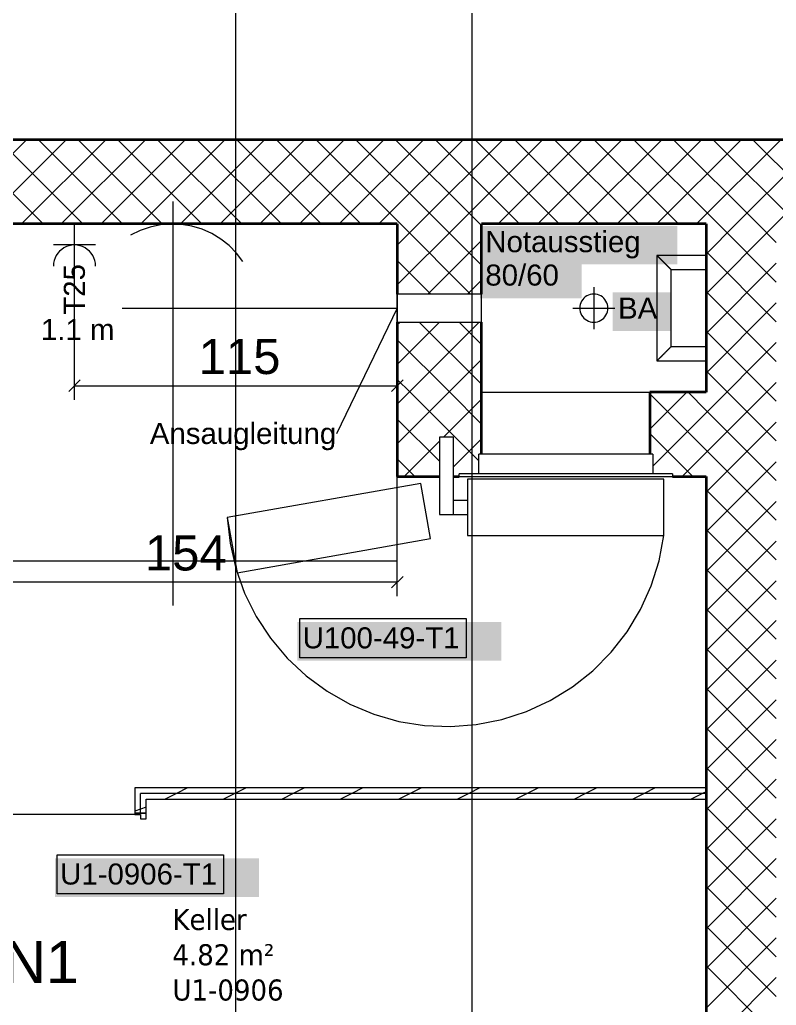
# Model space of a CAD drawing. Extents: x -1132 to 613, y -179 to 712.
# Drawn here: x -1019.4 to -965.5, y 473.8 to 544 of the extents above; entities that cross this region are included whole.
import ezdxf
from ezdxf.lldxf.tags import DXFTag

# ---------------------------------------------------------------- set-up
doc = ezdxf.new("R2010")
doc.units = 0
doc.layers.get('0').update_dxf_attribs({"lineweight": 13})
for name, color, linetype, lineweight in [('A-____-NOTE-TEXT', 7, 'Continuous', 9), ('A-AREA-____-IDEN', 7, 'Continuous', 5), ('A-DETL-____-THIN', 7, 'Continuous', 9), ('A-DETL-GENF-HDLN', 7, '_Verdeckte Linien_', 9), ('A-DOOR-____-HDLN', 7, '_Verdeckte Linien_', 9), ('A-DOOR-____-IDEN', 7, 'Continuous', 5), ('A-DOOR-____-OTLN', 7, 'Continuous', 9), ('A-DOOR-FRAM-MCUT', 7, 'Continuous', 9), ('A-DOOR-FRAM-OTLN', 7, 'Continuous', 9), ('A-DOOR-OPNG-OTLN', 7, 'Continuous', 9), ('A-WALL-____-MCUT', 7, 'Continuous', 35), ('A-WALL-____-PATT', 7, 'Continuous', 35), ('A-WALL-FNSH-MCUT', 7, 'Continuous', 35), ('I-WALL-____-OTLN', 7, 'Continuous', 9), ('M-HVAC-DUCT-IDEN', 7, 'Continuous', 5), ('M-HVAC-DUCT-OTLN', 7, 'Continuous', 9), ('Q-SPCQ-____-HDLN', 7, '_Verdeckte Linien_', 9), ('S-GRID-____-OTLN', 7, 'Continuous', 5), ('Vertikale Erschließung', 7, 'Continuous', 9)]:
    doc.layers.add(name, color=color, linetype=linetype, lineweight=lineweight)
for name, color, linetype, lineweight, true_color in [('EL01_VVV_Mass', 7, 'Continuous', 13, 0xb2b200), ('EL01_WAN_Kraft', 1, 'Continuous', 13, 0xff0000), ('EL01_WAN_Notbeleuchtungentyp', 7, 'Continuous', 13, 0x009900)]:
    doc.layers.add(name, color=color, linetype=linetype, lineweight=lineweight, true_color=true_color)
doc.styles.get("Standard").update_dxf_attribs({"font": 'arial.ttf'})
tags = doc.linetypes.add('_Rasterlinie_', pattern=[0.375, 0.2, -0.05, 0.075, -0.05]).pattern_tags.tags
tags[10:11] = [DXFTag(74, 4), DXFTag(75, 0), DXFTag(340, '0'), DXFTag(46, 1.0), DXFTag(50, 0.0), DXFTag(44, 0.0), DXFTag(45, 0.0)]
tags[8:9] = [DXFTag(74, 4), DXFTag(75, 0), DXFTag(340, '0'), DXFTag(46, 1.0), DXFTag(50, 0.0), DXFTag(44, 0.0), DXFTag(45, 0.0)]
tags[6:7] = [DXFTag(74, 4), DXFTag(75, 0), DXFTag(340, '0'), DXFTag(46, 1.0), DXFTag(50, 0.0), DXFTag(44, 0.0), DXFTag(45, 0.0)]
tags[4:5] = [DXFTag(74, 4), DXFTag(75, 0), DXFTag(340, '0'), DXFTag(46, 1.0), DXFTag(50, 0.0), DXFTag(44, 0.0), DXFTag(45, 0.0)]
tags = doc.linetypes.add('_Strichpunkt - Fein_', pattern=[0.2, 0.1, -0.05, 0, -0.05]).pattern_tags.tags
tags[10:11] = [DXFTag(74, 4), DXFTag(75, 0), DXFTag(340, '0'), DXFTag(46, 1.0), DXFTag(50, 0.0), DXFTag(44, 0.0), DXFTag(45, 0.0)]
tags[8:9] = [DXFTag(74, 4), DXFTag(75, 0), DXFTag(340, '0'), DXFTag(46, 1.0), DXFTag(50, 0.0), DXFTag(44, 0.0), DXFTag(45, 0.0)]
tags[6:7] = [DXFTag(74, 4), DXFTag(75, 0), DXFTag(340, '0'), DXFTag(46, 1.0), DXFTag(50, 0.0), DXFTag(44, 0.0), DXFTag(45, 0.0)]
tags[4:5] = [DXFTag(74, 4), DXFTag(75, 0), DXFTag(340, '0'), DXFTag(46, 1.0), DXFTag(50, 0.0), DXFTag(44, 0.0), DXFTag(45, 0.0)]
tags = doc.linetypes.add('_Verdeckte Linien_', pattern=[0.15, 0.1, -0.05]).pattern_tags.tags
tags[6:7] = [DXFTag(74, 4), DXFTag(75, 0), DXFTag(340, '0'), DXFTag(46, 1.0), DXFTag(50, 0.0), DXFTag(44, 0.0), DXFTag(45, 0.0)]
tags[4:5] = [DXFTag(74, 4), DXFTag(75, 0), DXFTag(340, '0'), DXFTag(46, 1.0), DXFTag(50, 0.0), DXFTag(44, 0.0), DXFTag(45, 0.0)]

# ---------------------------------------------------------------- blocks, each defined once
blk = doc.blocks.new('Referenz-A0UNPDE96I', base_point=(-1115.886, -117.372))
at = {"layer": 'A-____-NOTE-TEXT', "color": 0, "linetype": 'Continuous', "lineweight": 5, "ltscale": 0.13}
for p, q in [((-978.515, 524.978), (-978.515, 521.978)), ((-979.308, 524.087), (-979.381, 523.978)), ((-979.222, 524.185), (-979.308, 524.087)), ((-979.123, 524.272), (-979.222, 524.185)), ((-979.015, 524.344), (-979.123, 524.272)), ((-978.897, 524.402), (-979.015, 524.344)), ((-978.773, 524.444), (-978.897, 524.402)), ((-978.645, 524.47), (-978.773, 524.444)), ((-978.515, 524.478), (-978.645, 524.47)), ((-978.384, 524.47), (-978.515, 524.478)), ((-978.256, 524.444), (-978.384, 524.47)), ((-978.132, 524.402), (-978.256, 524.444)), ((-978.015, 524.344), (-978.132, 524.402)), ((-977.906, 524.272), (-978.015, 524.344)), ((-977.808, 524.185), (-977.906, 524.272)), ((-977.721, 524.087), (-977.808, 524.185)), ((-977.649, 523.978), (-977.721, 524.087)), ((-980.015, 523.478), (-977.015, 523.478)), ((-979.506, 523.609), (-979.515, 523.478)), ((-979.515, 523.478), (-979.506, 523.348)), ((-979.481, 523.737), (-979.506, 523.609)), ((-979.506, 523.348), (-979.481, 523.219)), ((-979.439, 523.861), (-979.481, 523.737)), ((-979.381, 523.978), (-979.439, 523.861)), ((-977.591, 523.861), (-977.649, 523.978)), ((-977.549, 523.737), (-977.591, 523.861)), ((-977.523, 523.609), (-977.549, 523.737)), ((-977.549, 523.219), (-977.523, 523.348)), ((-977.515, 523.478), (-977.523, 523.609)), ((-977.523, 523.348), (-977.515, 523.478)), ((-979.481, 523.219), (-979.439, 523.096)), ((-979.439, 523.096), (-979.381, 522.978)), ((-979.381, 522.978), (-979.308, 522.869)), ((-979.308, 522.869), (-979.222, 522.771)), ((-979.222, 522.771), (-979.123, 522.685)), ((-979.123, 522.685), (-979.015, 522.612)), ((-979.015, 522.612), (-978.897, 522.554)), ((-978.132, 522.554), (-978.015, 522.612)), ((-978.015, 522.612), (-977.906, 522.685)), ((-977.906, 522.685), (-977.808, 522.771)), ((-977.808, 522.771), (-977.721, 522.869)), ((-977.721, 522.869), (-977.649, 522.978)), ((-977.649, 522.978), (-977.591, 523.096)), ((-977.591, 523.096), (-977.549, 523.219)), ((-978.897, 522.554), (-978.773, 522.512)), ((-978.773, 522.512), (-978.645, 522.487)), ((-978.645, 522.487), (-978.515, 522.478)), ((-978.515, 522.478), (-978.384, 522.487)), ((-978.384, 522.487), (-978.256, 522.512)), ((-978.256, 522.512), (-978.132, 522.554))]:
    blk.add_line(p, q, dxfattribs=at)
at = {"layer": 'A-____-NOTE-TEXT', "color": 7, "linetype": 'Continuous', "lineweight": 5, "ltscale": 0.13, "true_color": 0xffffff}
for points in [[(-986.619, 526.588), (-972.561, 526.588), (-986.619, 529.341)], [(-972.561, 526.588), (-986.619, 529.341), (-972.561, 529.341)], [(-986.619, 524.183), (-979.375, 524.183), (-986.619, 526.96)], [(-979.375, 524.183), (-986.619, 526.96), (-979.375, 526.96)], [(-977.161, 521.85), (-973.044, 521.85), (-977.161, 524.603)], [(-973.044, 521.85), (-977.161, 524.603), (-973.044, 524.603)]]:
    blk.add_solid(points, dxfattribs=at)
at = {"layer": 'A-DETL-____-THIN', "color": 0, "linetype": 'Continuous', "ltscale": 0.13}
for p, q in [((-973.515, 511.278), (-987.515, 511.278)), ((-987.515, 511.278), (-987.515, 507.278)), ((-973.515, 507.278), (-973.515, 511.278)), ((-987.515, 507.278), (-973.515, 507.278))]:
    blk.add_line(p, q, dxfattribs=at)
at = {"layer": 'A-DETL-GENF-HDLN', "color": 0, "linetype": '_Verdeckte Linien_', "ltscale": 0.13}
for p, q in [((-1008.515, 531.078), (-1008.515, 502.278)), ((-1011.515, 529.478), (-1024.515, 529.478)), ((-1010.839, 529.01), (-1011.515, 528.674)), ((-1010.127, 529.257), (-1010.839, 529.01)), ((-1009.39, 529.414), (-1010.127, 529.257)), ((-1008.639, 529.477), (-1009.39, 529.414)), ((-1007.886, 529.445), (-1008.639, 529.477)), ((-1007.142, 529.319), (-1007.886, 529.445)), ((-1006.421, 529.101), (-1007.142, 529.319)), ((-1005.732, 528.794), (-1006.421, 529.101)), ((-992.515, 529.478), (-1003.515, 529.478)), ((-992.515, 505.478), (-992.515, 529.478)), ((-1005.088, 528.403), (-1005.732, 528.794)), ((-1004.497, 527.935), (-1005.088, 528.403)), ((-1003.97, 527.396), (-1004.497, 527.935)), ((-1003.515, 526.795), (-1003.97, 527.396)), ((-1012.115, 523.478), (-992.515, 523.478)), ((-990.839, 510.987), (-1004.626, 508.556)), ((-990.145, 507.048), (-990.839, 510.987)), ((-1004.626, 508.556), (-1003.932, 504.617)), ((-1003.932, 504.617), (-990.145, 507.048)), ((-1024.515, 505.478), (-992.515, 505.478))]:
    blk.add_line(p, q, dxfattribs=at)
at = {"layer": 'A-DOOR-____-HDLN', "color": 0, "linetype": '_Verdeckte Linien_', "ltscale": 0.13}
for p, q in [((-1004.628, 508.564), (-1004.433, 506.72)), ((-973.861, 505.457), (-973.515, 507.278)), ((-1004.433, 506.72), (-1004.021, 504.913)), ((-974.42, 503.69), (-973.861, 505.457)), ((-1004.021, 504.913), (-1003.398, 503.166)), ((-975.185, 502.001), (-974.42, 503.69)), ((-1003.398, 503.166), (-1002.573, 501.506)), ((-976.145, 500.415), (-975.185, 502.001)), ((-1002.573, 501.506), (-1001.557, 499.956)), ((-977.285, 498.953), (-976.145, 500.415)), ((-1001.557, 499.956), (-1000.364, 498.536)), ((-978.591, 497.637), (-977.285, 498.953)), ((-1000.364, 498.536), (-999.012, 497.268)), ((-980.043, 496.485), (-978.591, 497.637)), ((-999.012, 497.268), (-997.52, 496.169)), ((-997.52, 496.169), (-995.907, 495.254)), ((-981.621, 495.512), (-980.043, 496.485)), ((-995.907, 495.254), (-994.198, 494.537)), ((-983.304, 494.734), (-981.621, 495.512)), ((-994.198, 494.537), (-992.415, 494.027)), ((-985.066, 494.16), (-983.304, 494.734)), ((-992.415, 494.027), (-990.585, 493.732)), ((-986.885, 493.798), (-985.066, 494.16)), ((-990.585, 493.732), (-988.733, 493.655)), ((-988.733, 493.655), (-986.885, 493.798))]:
    blk.add_line(p, q, dxfattribs=at)
at = {"layer": 'A-DOOR-____-IDEN', "color": 0, "linetype": 'Continuous', "ltscale": 0.13}
for p, q in [((-999.459, 501.346), (-987.619, 501.346)), ((-999.459, 498.566), (-999.459, 501.346)), ((-987.619, 501.346), (-987.619, 498.566)), ((-987.619, 498.566), (-999.459, 498.566)), ((-1016.736, 484.515), (-1004.896, 484.515)), ((-1016.736, 481.735), (-1016.736, 484.515)), ((-1004.896, 484.515), (-1004.896, 481.735)), ((-1004.896, 481.735), (-1016.736, 481.735))]:
    blk.add_line(p, q, dxfattribs=at)
at = {"layer": 'A-DOOR-____-IDEN', "color": 7, "linetype": 'Continuous', "ltscale": 0.13, "true_color": 0xffffff}
for points in [[(-999.634, 498.344), (-985.095, 498.344), (-999.634, 501.103)], [(-985.095, 498.344), (-999.634, 501.103), (-985.095, 501.103)], [(-1016.911, 481.512), (-1002.372, 481.512), (-1016.911, 484.271)], [(-1002.372, 481.512), (-1016.911, 484.271), (-1002.372, 484.271)]]:
    blk.add_solid(points, dxfattribs=at)
at = {"layer": 'A-DOOR-____-OTLN', "color": 0, "linetype": 'Continuous', "ltscale": 0.13}
for p, q in [((-989.511, 514.278), (-989.511, 508.778)), ((-988.511, 514.278), (-989.511, 514.278)), ((-988.511, 508.778), (-988.511, 514.278)), ((-987.515, 509.778), (-988.511, 509.778)), ((-989.511, 508.778), (-988.511, 508.778)), ((-988.511, 508.778), (-987.515, 508.778))]:
    blk.add_line(p, q, dxfattribs=at)
at = {"layer": 'A-DOOR-FRAM-MCUT', "color": 0, "linetype": 'Continuous', "ltscale": 0.13}
for p, q in [((-1011.215, 487.478), (-1011.215, 487.378)), ((-1010.415, 487.478), (-1011.215, 487.478)), ((-1011.215, 487.378), (-1010.815, 487.378)), ((-1010.815, 487.378), (-1010.815, 487.078)), ((-1010.815, 487.078), (-1010.415, 487.078)), ((-1010.415, 487.078), (-1010.415, 487.478))]:
    blk.add_line(p, q, dxfattribs=at)
at = {"layer": 'A-DOOR-FRAM-OTLN', "color": 0, "linetype": 'Continuous', "ltscale": 0.13}
for p, q in [((-974.315, 513.078), (-986.715, 513.078)), ((-986.715, 511.678), (-986.715, 513.078)), ((-974.315, 513.078), (-974.315, 511.678)), ((-972.915, 511.678), (-988.115, 511.678)), ((-988.115, 511.478), (-988.115, 511.678)), ((-988.115, 511.478), (-972.915, 511.478)), ((-972.915, 511.678), (-972.915, 511.478))]:
    blk.add_line(p, q, dxfattribs=at)
at = {"layer": 'A-DOOR-OPNG-OTLN', "color": 0, "linetype": 'Continuous', "ltscale": 0.13}
blk.add_line((-1011.215, 487.378), (-1027.815, 487.378), dxfattribs=at)
at = {"layer": 'A-WALL-____-MCUT', "color": 0, "linetype": 'Continuous', "ltscale": 0.35}
for p, q in [((-846.415, 535.478), (-1107.612, 535.478)), ((-992.515, 529.478), (-1103.815, 529.478)), ((-992.515, 529.478), (-992.515, 524.478)), ((-986.515, 524.478), (-986.515, 529.478)), ((-970.515, 529.478), (-986.515, 529.478)), ((-970.515, 529.478), (-970.515, 517.478)), ((-992.515, 522.478), (-992.515, 511.478)), ((-986.515, 513.078), (-986.515, 522.478)), ((-970.515, 517.478), (-974.515, 517.478)), ((-974.515, 517.478), (-974.515, 513.078)), ((-992.515, 511.478), (-989.511, 511.478)), ((-988.511, 511.478), (-988.115, 511.478)), ((-972.915, 511.478), (-970.515, 511.478)), ((-970.515, 511.478), (-970.515, 436.078))]:
    blk.add_line(p, q, dxfattribs=at)
at = {"layer": 'A-WALL-____-MCUT', "color": 0, "linetype": 'Continuous', "lineweight": 9, "ltscale": 0.13}
for p in [(-1010.815, 487.478), (-970.515, 488.878)]:
    blk.add_line(p, (-1010.815, 488.878), dxfattribs=at)
at = {"layer": 'A-WALL-____-PATT', "color": 0, "linetype": 'Continuous', "lineweight": 9, "ltscale": 0.13}
for p, q in [((-1024.935, 529.478), (-1018.935, 535.478)), ((-1017.744, 529.478), (-1023.744, 535.478)), ((-1022.107, 529.478), (-1016.107, 535.478)), ((-1014.916, 529.478), (-1020.916, 535.478)), ((-1019.278, 529.478), (-1013.278, 535.478)), ((-1012.088, 529.478), (-1018.088, 535.478)), ((-1016.45, 529.478), (-1010.45, 535.478)), ((-1009.259, 529.478), (-1015.259, 535.478)), ((-1013.621, 529.478), (-1007.621, 535.478)), ((-1006.431, 529.478), (-1012.431, 535.478)), ((-1010.793, 529.478), (-1004.793, 535.478)), ((-1003.602, 529.478), (-1009.602, 535.478)), ((-1007.965, 529.478), (-1001.965, 535.478)), ((-1000.774, 529.478), (-1006.774, 535.478)), ((-1005.136, 529.478), (-999.136, 535.478)), ((-997.945, 529.478), (-1003.945, 535.478)), ((-1002.308, 529.478), (-996.308, 535.478)), ((-995.117, 529.478), (-1001.117, 535.478)), ((-999.479, 529.478), (-993.479, 535.478)), ((-992.289, 529.478), (-998.289, 535.478)), ((-996.651, 529.478), (-990.651, 535.478)), ((-989.46, 529.478), (-995.46, 535.478)), ((-993.822, 529.478), (-987.822, 535.478)), ((-986.632, 529.478), (-992.632, 535.478)), ((-990.994, 529.478), (-984.994, 535.478)), ((-983.803, 529.478), (-989.803, 535.478)), ((-988.166, 529.478), (-982.166, 535.478)), ((-980.975, 529.478), (-986.975, 535.478)), ((-985.337, 529.478), (-979.337, 535.478)), ((-978.146, 529.478), (-984.146, 535.478)), ((-982.509, 529.478), (-976.509, 535.478)), ((-975.318, 529.478), (-981.318, 535.478)), ((-979.68, 529.478), (-973.68, 535.478)), ((-972.49, 529.478), (-978.49, 535.478)), ((-976.852, 529.478), (-970.852, 535.478)), ((-969.661, 529.478), (-975.661, 535.478)), ((-974.024, 529.478), (-968.024, 535.478)), ((-966.833, 529.478), (-972.833, 535.478)), ((-971.195, 529.478), (-965.195, 535.478)), ((-964.004, 529.478), (-970.004, 535.478)), ((-968.367, 529.478), (-962.367, 535.478)), ((-961.176, 529.478), (-967.176, 535.478)), ((-965.538, 529.478), (-959.538, 535.478)), ((-992.515, 527.958), (-990.994, 529.478)), ((-992.515, 525.129), (-988.166, 529.478)), ((-987.289, 524.478), (-992.289, 529.478)), ((-986.515, 526.533), (-989.46, 529.478)), ((-986.515, 529.361), (-986.632, 529.478)), ((-970.515, 527.33), (-968.367, 529.478)), ((-970.515, 524.502), (-965.538, 529.478)), ((-965.515, 525.332), (-969.661, 529.478)), ((-965.515, 528.16), (-966.833, 529.478)), ((-990.337, 524.478), (-986.515, 528.301)), ((-990.117, 524.478), (-992.515, 526.876)), ((-965.515, 522.503), (-970.515, 527.503)), ((-970.515, 521.673), (-965.515, 526.673)), ((-987.509, 524.478), (-986.515, 525.472)), ((-965.515, 519.675), (-970.515, 524.675)), ((-970.515, 518.845), (-965.515, 523.845)), ((-992.515, 522.301), (-992.337, 522.478)), ((-992.515, 519.472), (-989.509, 522.478)), ((-991.68, 517.478), (-986.68, 522.478)), ((-986.515, 518.047), (-990.945, 522.478)), ((-986.515, 520.876), (-988.117, 522.478)), ((-988.774, 517.478), (-992.515, 521.219)), ((-965.515, 516.846), (-970.515, 521.846)), ((-970.515, 516.017), (-965.515, 521.017)), ((-988.852, 517.478), (-986.515, 519.816)), ((-965.515, 514.018), (-970.515, 519.018)), ((-991.602, 517.478), (-992.515, 518.391)), ((-970.515, 513.188), (-965.515, 518.188)), ((-992.515, 516.644), (-991.68, 517.478)), ((-992.515, 513.816), (-988.852, 517.478)), ((-986.715, 512.591), (-991.602, 517.478)), ((-986.515, 515.219), (-988.774, 517.478)), ((-974.515, 514.845), (-971.881, 517.478)), ((-970.515, 513.361), (-974.515, 517.361)), ((-970.515, 516.19), (-971.803, 517.478)), ((-989.224, 514.278), (-986.515, 516.987)), ((-974.315, 512.217), (-970.515, 516.017)), ((-965.515, 511.19), (-970.515, 516.19)), ((-989.511, 512.559), (-992.515, 515.562)), ((-970.515, 510.36), (-965.515, 515.36)), ((-971.46, 511.478), (-974.515, 514.533)), ((-992.024, 511.478), (-989.511, 513.991)), ((-988.511, 512.162), (-986.515, 514.159)), ((-972.225, 511.478), (-970.515, 513.188)), ((-965.515, 508.361), (-970.515, 513.361)), ((-991.259, 511.478), (-992.515, 512.734)), ((-970.515, 507.531), (-965.515, 512.531)), ((-988.431, 511.478), (-988.511, 511.559)), ((-965.515, 505.533), (-970.515, 510.533)), ((-970.515, 504.703), (-965.515, 509.703)), ((-965.515, 502.704), (-970.515, 507.704)), ((-970.515, 501.874), (-965.515, 506.874)), ((-965.515, 499.876), (-970.515, 504.876)), ((-970.515, 499.046), (-965.515, 504.046)), ((-965.515, 497.047), (-970.515, 502.047)), ((-970.515, 496.218), (-965.515, 501.218)), ((-965.515, 494.219), (-970.515, 499.219)), ((-970.515, 493.389), (-965.515, 498.389)), ((-965.515, 491.391), (-970.515, 496.391)), ((-970.515, 490.561), (-965.515, 495.561)), ((-965.515, 488.562), (-970.515, 493.562)), ((-970.515, 487.732), (-965.515, 492.732)), ((-965.515, 485.734), (-970.515, 490.734)), ((-970.515, 484.904), (-965.515, 489.904)), ((-1007.454, 489.278), (-1008.254, 488.878)), ((-1003.289, 489.278), (-1004.089, 488.878)), ((-999.124, 489.278), (-999.924, 488.878)), ((-994.959, 489.278), (-995.759, 488.878)), ((-990.794, 489.278), (-991.594, 488.878)), ((-986.629, 489.278), (-987.429, 488.878)), ((-982.465, 489.278), (-983.265, 488.878)), ((-978.3, 489.278), (-979.1, 488.878)), ((-974.135, 489.278), (-974.935, 488.878)), ((-970.515, 489.006), (-970.77, 488.878)), ((-1008.254, 488.878), (-1009.054, 488.478)), ((-1004.089, 488.878), (-1004.889, 488.478)), ((-999.924, 488.878), (-1000.724, 488.478)), ((-995.759, 488.878), (-996.559, 488.478)), ((-991.594, 488.878), (-992.394, 488.478)), ((-987.429, 488.878), (-988.229, 488.478)), ((-983.265, 488.878), (-984.064, 488.478)), ((-979.1, 488.878), (-979.9, 488.478)), ((-974.935, 488.878), (-975.735, 488.478)), ((-970.77, 488.878), (-971.57, 488.478)), ((-1010.815, 487.77), (-1011.215, 487.637)), ((-1010.415, 487.903), (-1010.815, 487.77)), ((-965.515, 482.905), (-970.515, 487.905)), ((-970.515, 482.075), (-965.515, 487.075)), ((-965.515, 480.077), (-970.515, 485.077)), ((-970.515, 479.247), (-965.515, 484.247)), ((-965.515, 477.248), (-970.515, 482.248)), ((-970.515, 476.419), (-965.515, 481.419)), ((-965.515, 474.42), (-970.515, 479.42)), ((-970.515, 473.59), (-965.515, 478.59)), ((-965.515, 471.592), (-970.515, 476.592)), ((-970.515, 470.762), (-965.515, 475.762))]:
    blk.add_line(p, q, dxfattribs=at)
at = {"layer": 'A-WALL-FNSH-MCUT', "color": 0, "linetype": 'Continuous', "lineweight": 9, "ltscale": 0.13}
for p, q in [((-1011.215, 489.278), (-1011.215, 487.478)), ((-970.515, 489.278), (-1011.215, 489.278)), ((-1010.415, 487.478), (-1010.415, 488.478)), ((-1010.415, 488.478), (-970.515, 488.478)), ((-1011.215, 487.478), (-1010.415, 487.478))]:
    blk.add_line(p, q, dxfattribs=at)
at = {"layer": 'I-WALL-____-OTLN', "color": 0, "linetype": 'Continuous', "ltscale": 0.13}
blk.add_line((-986.515, 517.478), (-974.515, 517.478), dxfattribs=at)
at = {"layer": 'M-HVAC-DUCT-IDEN', "color": 0, "linetype": 'Continuous', "ltscale": 0.13}
blk.add_line((-992.515, 523.478), (-996.846, 514.525), dxfattribs=at)
at = {"layer": 'M-HVAC-DUCT-OTLN', "color": 0, "linetype": '_Strichpunkt - Fein_', "ltscale": 0.13}
for p, q in [((-986.515, 524.478), (-992.515, 524.478)), ((-992.515, 524.478), (-992.515, 522.478)), ((-986.515, 522.478), (-986.515, 524.478)), ((-992.515, 522.478), (-986.515, 522.478))]:
    blk.add_line(p, q, dxfattribs=at)
at = {"layer": 'Q-SPCQ-____-HDLN', "color": 0, "linetype": '_Verdeckte Linien_', "ltscale": 0.13}
blk.add_line((-1008.515, 529.478), (-1008.515, 505.478), dxfattribs=at)
at = {"layer": 'S-GRID-____-OTLN', "color": 0, "linetype": '_Rasterlinie_', "ltscale": 0.13}
for p, q in [((-987.215, 645.662), (-987.215, 244.87)), ((-1004.015, -113.603), (-1004.015, 631.478))]:
    blk.add_line(p, q, dxfattribs=at)
at = {"layer": 'Vertikale Erschließung', "color": 0, "linetype": 'Continuous', "ltscale": 0.13}
for p, q in [((-974.015, 527.228), (-974.015, 519.728)), ((-970.515, 527.228), (-974.015, 527.228)), ((-974.014, 527.228), (-974.015, 527.228)), ((-974.013, 527.226), (-974.014, 527.228)), ((-974.01, 527.224), (-974.013, 527.226)), ((-974.007, 527.221), (-974.01, 527.224)), ((-974.003, 527.216), (-974.007, 527.221)), ((-973.998, 527.211), (-974.003, 527.216)), ((-973.995, 527.208), (-973.998, 527.211)), ((-973.992, 527.205), (-973.995, 527.208)), ((-973.988, 527.202), (-973.992, 527.205)), ((-973.984, 527.198), (-973.988, 527.202)), ((-973.981, 527.194), (-973.984, 527.198)), ((-973.977, 527.19), (-973.981, 527.194)), ((-973.972, 527.186), (-973.977, 527.19)), ((-973.968, 527.181), (-973.972, 527.186)), ((-973.963, 527.177), (-973.968, 527.181)), ((-973.958, 527.172), (-973.963, 527.177)), ((-973.953, 527.167), (-973.958, 527.172)), ((-973.948, 527.161), (-973.953, 527.167)), ((-973.942, 527.156), (-973.948, 527.161)), ((-973.936, 527.15), (-973.942, 527.156)), ((-973.93, 527.144), (-973.936, 527.15)), ((-973.924, 527.138), (-973.93, 527.144)), ((-973.918, 527.131), (-973.924, 527.138)), ((-973.911, 527.125), (-973.918, 527.131)), ((-973.908, 527.122), (-973.911, 527.125)), ((-973.905, 527.118), (-973.908, 527.122)), ((-973.901, 527.115), (-973.905, 527.118)), ((-973.898, 527.111), (-973.901, 527.115)), ((-973.894, 527.108), (-973.898, 527.111)), ((-973.891, 527.104), (-973.894, 527.108)), ((-973.887, 527.1), (-973.891, 527.104)), ((-973.883, 527.097), (-973.887, 527.1)), ((-973.88, 527.093), (-973.883, 527.097)), ((-973.876, 527.089), (-973.88, 527.093)), ((-973.872, 527.086), (-973.876, 527.089)), ((-973.868, 527.082), (-973.872, 527.086)), ((-973.86, 527.074), (-973.868, 527.082)), ((-973.852, 527.066), (-973.86, 527.074)), ((-973.844, 527.058), (-973.852, 527.066)), ((-973.836, 527.05), (-973.844, 527.058)), ((-973.828, 527.041), (-973.836, 527.05)), ((-973.819, 527.033), (-973.828, 527.041)), ((-973.815, 527.028), (-973.819, 527.033)), ((-973.81, 527.024), (-973.815, 527.028)), ((-973.806, 527.019), (-973.81, 527.024)), ((-973.801, 527.015), (-973.806, 527.019)), ((-973.797, 527.01), (-973.801, 527.015)), ((-973.792, 527.006), (-973.797, 527.01)), ((-973.788, 527.001), (-973.792, 527.006)), ((-973.783, 526.997), (-973.788, 527.001)), ((-973.779, 526.992), (-973.783, 526.997)), ((-973.774, 526.988), (-973.779, 526.992)), ((-973.769, 526.983), (-973.774, 526.988)), ((-973.765, 526.978), (-973.769, 526.983)), ((-973.76, 526.974), (-973.765, 526.978)), ((-973.755, 526.969), (-973.76, 526.974)), ((-973.75, 526.964), (-973.755, 526.969)), ((-973.746, 526.959), (-973.75, 526.964)), ((-973.741, 526.954), (-973.746, 526.959)), ((-973.736, 526.95), (-973.741, 526.954)), ((-973.731, 526.945), (-973.736, 526.95)), ((-973.726, 526.94), (-973.731, 526.945)), ((-973.721, 526.935), (-973.726, 526.94)), ((-973.716, 526.93), (-973.721, 526.935)), ((-973.711, 526.925), (-973.716, 526.93)), ((-973.706, 526.92), (-973.711, 526.925)), ((-973.701, 526.914), (-973.706, 526.92)), ((-973.696, 526.909), (-973.701, 526.914)), ((-973.691, 526.904), (-973.696, 526.909)), ((-973.686, 526.899), (-973.691, 526.904)), ((-973.681, 526.894), (-973.686, 526.899)), ((-973.675, 526.889), (-973.681, 526.894)), ((-973.67, 526.884), (-973.675, 526.889)), ((-973.665, 526.878), (-973.67, 526.884)), ((-973.66, 526.873), (-973.665, 526.878)), ((-973.655, 526.868), (-973.66, 526.873)), ((-973.649, 526.863), (-973.655, 526.868)), ((-973.644, 526.858), (-973.649, 526.863)), ((-973.639, 526.852), (-973.644, 526.858)), ((-973.633, 526.847), (-973.639, 526.852)), ((-973.628, 526.842), (-973.633, 526.847)), ((-973.623, 526.837), (-973.628, 526.842)), ((-973.618, 526.831), (-973.623, 526.837)), ((-973.612, 526.826), (-973.618, 526.831)), ((-973.607, 526.821), (-973.612, 526.826)), ((-973.601, 526.815), (-973.607, 526.821)), ((-973.596, 526.81), (-973.601, 526.815)), ((-973.591, 526.804), (-973.596, 526.81)), ((-973.585, 526.799), (-973.591, 526.804)), ((-973.58, 526.794), (-973.585, 526.799)), ((-973.575, 526.788), (-973.58, 526.794)), ((-973.569, 526.783), (-973.575, 526.788)), ((-973.564, 526.777), (-973.569, 526.783)), ((-973.558, 526.772), (-973.564, 526.777)), ((-973.553, 526.766), (-973.558, 526.772)), ((-973.547, 526.761), (-973.553, 526.766)), ((-973.542, 526.755), (-973.547, 526.761)), ((-973.536, 526.75), (-973.542, 526.755)), ((-973.531, 526.745), (-973.536, 526.75)), ((-973.526, 526.739), (-973.531, 526.745)), ((-973.52, 526.734), (-973.526, 526.739)), ((-973.515, 526.728), (-973.52, 526.734)), ((-973.509, 526.723), (-973.515, 526.728)), ((-973.504, 526.717), (-973.509, 526.723)), ((-973.498, 526.712), (-973.504, 526.717)), ((-973.493, 526.707), (-973.498, 526.712)), ((-973.487, 526.701), (-973.493, 526.707)), ((-973.482, 526.696), (-973.487, 526.701)), ((-973.477, 526.69), (-973.482, 526.696)), ((-973.471, 526.685), (-973.477, 526.69)), ((-973.466, 526.679), (-973.471, 526.685)), ((-973.46, 526.674), (-973.466, 526.679)), ((-973.455, 526.668), (-973.46, 526.674)), ((-973.449, 526.663), (-973.455, 526.668)), ((-973.444, 526.658), (-973.449, 526.663)), ((-973.439, 526.652), (-973.444, 526.658)), ((-973.433, 526.647), (-973.439, 526.652)), ((-973.428, 526.641), (-973.433, 526.647)), ((-973.422, 526.636), (-973.428, 526.641)), ((-973.417, 526.631), (-973.422, 526.636)), ((-973.412, 526.625), (-973.417, 526.631)), ((-973.406, 526.62), (-973.412, 526.625)), ((-973.401, 526.615), (-973.406, 526.62)), ((-973.396, 526.609), (-973.401, 526.615)), ((-973.391, 526.604), (-973.396, 526.609)), ((-973.385, 526.599), (-973.391, 526.604)), ((-973.38, 526.594), (-973.385, 526.599)), ((-973.375, 526.588), (-973.38, 526.594)), ((-973.37, 526.583), (-973.375, 526.588)), ((-973.364, 526.578), (-973.37, 526.583)), ((-973.359, 526.573), (-973.364, 526.578)), ((-973.354, 526.568), (-973.359, 526.573)), ((-973.349, 526.563), (-973.354, 526.568)), ((-973.344, 526.557), (-973.349, 526.563)), ((-973.339, 526.552), (-973.344, 526.557)), ((-973.333, 526.547), (-973.339, 526.552)), ((-973.328, 526.542), (-973.333, 526.547)), ((-973.323, 526.537), (-973.328, 526.542)), ((-973.318, 526.532), (-973.323, 526.537)), ((-973.313, 526.527), (-973.318, 526.532)), ((-973.308, 526.522), (-973.313, 526.527)), ((-973.303, 526.517), (-973.308, 526.522)), ((-973.298, 526.512), (-973.303, 526.517)), ((-973.294, 526.507), (-973.298, 526.512)), ((-973.289, 526.502), (-973.294, 526.507)), ((-973.284, 526.497), (-973.289, 526.502)), ((-973.279, 526.492), (-973.284, 526.497)), ((-973.274, 526.488), (-973.279, 526.492)), ((-973.269, 526.483), (-973.274, 526.488)), ((-973.265, 526.478), (-973.269, 526.483)), ((-973.255, 526.469), (-973.265, 526.478)), ((-973.246, 526.46), (-973.255, 526.469)), ((-973.237, 526.451), (-973.246, 526.46)), ((-973.228, 526.442), (-973.237, 526.451)), ((-973.219, 526.433), (-973.228, 526.442)), ((-973.21, 526.424), (-973.219, 526.433)), ((-973.202, 526.415), (-973.21, 526.424)), ((-973.193, 526.407), (-973.202, 526.415)), ((-973.185, 526.399), (-973.193, 526.407)), ((-973.177, 526.39), (-973.185, 526.399)), ((-973.169, 526.382), (-973.177, 526.39)), ((-973.161, 526.375), (-973.169, 526.382)), ((-973.157, 526.371), (-973.161, 526.375)), ((-973.153, 526.367), (-973.157, 526.371)), ((-973.15, 526.363), (-973.153, 526.367)), ((-973.146, 526.36), (-973.15, 526.363)), ((-973.142, 526.356), (-973.146, 526.36)), ((-973.139, 526.352), (-973.142, 526.356)), ((-973.135, 526.349), (-973.139, 526.352)), ((-973.132, 526.345), (-973.135, 526.349)), ((-973.128, 526.342), (-973.132, 526.345)), ((-973.125, 526.338), (-973.128, 526.342)), ((-973.121, 526.335), (-973.125, 526.338)), ((-973.118, 526.332), (-973.121, 526.335)), ((-973.111, 526.325), (-973.118, 526.332)), ((-973.105, 526.319), (-973.111, 526.325)), ((-973.099, 526.313), (-973.105, 526.319)), ((-973.093, 526.307), (-973.099, 526.313)), ((-973.087, 526.301), (-973.093, 526.307)), ((-973.082, 526.295), (-973.087, 526.301)), ((-973.076, 526.29), (-973.082, 526.295)), ((-973.071, 526.285), (-973.076, 526.29)), ((-973.066, 526.28), (-973.071, 526.285)), ((-973.061, 526.275), (-973.066, 526.28)), ((-973.057, 526.271), (-973.061, 526.275)), ((-973.053, 526.266), (-973.057, 526.271)), ((-973.049, 526.262), (-973.053, 526.266)), ((-973.045, 526.258), (-973.049, 526.262)), ((-973.041, 526.255), (-973.045, 526.258)), ((-973.038, 526.251), (-973.041, 526.255)), ((-973.035, 526.248), (-973.038, 526.251)), ((-973.032, 526.245), (-973.035, 526.248)), ((-973.027, 526.24), (-973.032, 526.245)), ((-973.022, 526.236), (-973.027, 526.24)), ((-973.019, 526.233), (-973.022, 526.236)), ((-973.017, 526.23), (-973.019, 526.233)), ((-973.015, 526.229), (-973.017, 526.23)), ((-973.015, 526.228), (-973.015, 526.229)), ((-973.015, 520.728), (-973.015, 526.228)), ((-973.015, 526.228), (-970.515, 526.228)), ((-973.237, 520.506), (-973.246, 520.497)), ((-973.228, 520.515), (-973.237, 520.506)), ((-973.219, 520.524), (-973.228, 520.515)), ((-973.21, 520.533), (-973.219, 520.524)), ((-973.202, 520.541), (-973.21, 520.533)), ((-973.193, 520.55), (-973.202, 520.541)), ((-973.185, 520.558), (-973.193, 520.55)), ((-973.177, 520.566), (-973.185, 520.558)), ((-973.169, 520.574), (-973.177, 520.566)), ((-973.161, 520.582), (-973.169, 520.574)), ((-973.157, 520.586), (-973.161, 520.582)), ((-973.154, 520.589), (-973.157, 520.586)), ((-973.15, 520.593), (-973.154, 520.589)), ((-973.146, 520.597), (-973.15, 520.593)), ((-973.142, 520.601), (-973.146, 520.597)), ((-973.139, 520.604), (-973.142, 520.601)), ((-973.135, 520.608), (-973.139, 520.604)), ((-973.132, 520.611), (-973.135, 520.608)), ((-973.128, 520.615), (-973.132, 520.611)), ((-973.125, 520.618), (-973.128, 520.615)), ((-973.121, 520.622), (-973.125, 520.618)), ((-973.118, 520.625), (-973.121, 520.622)), ((-973.111, 520.631), (-973.118, 520.625)), ((-973.105, 520.638), (-973.111, 520.631)), ((-973.099, 520.644), (-973.105, 520.638)), ((-973.093, 520.65), (-973.099, 520.644)), ((-973.087, 520.656), (-973.093, 520.65)), ((-973.082, 520.661), (-973.087, 520.656)), ((-973.076, 520.667), (-973.082, 520.661)), ((-973.071, 520.672), (-973.076, 520.667)), ((-973.066, 520.677), (-973.071, 520.672)), ((-973.062, 520.681), (-973.066, 520.677)), ((-973.057, 520.686), (-973.062, 520.681)), ((-973.053, 520.69), (-973.057, 520.686)), ((-973.049, 520.694), (-973.053, 520.69)), ((-973.045, 520.698), (-973.049, 520.694)), ((-973.041, 520.702), (-973.045, 520.698)), ((-973.038, 520.705), (-973.041, 520.702)), ((-973.035, 520.708), (-973.038, 520.705)), ((-973.032, 520.711), (-973.035, 520.708)), ((-973.027, 520.716), (-973.032, 520.711)), ((-973.022, 520.721), (-973.027, 520.716)), ((-973.019, 520.724), (-973.022, 520.721)), ((-973.017, 520.726), (-973.019, 520.724)), ((-973.015, 520.728), (-973.017, 520.726)), ((-970.515, 520.728), (-973.015, 520.728)), ((-973.015, 520.728), (-973.015, 520.728)), ((-973.936, 519.807), (-973.942, 519.801)), ((-973.93, 519.813), (-973.936, 519.807)), ((-973.924, 519.819), (-973.93, 519.813)), ((-973.918, 519.825), (-973.924, 519.819)), ((-973.911, 519.832), (-973.918, 519.825)), ((-973.908, 519.835), (-973.911, 519.832)), ((-973.905, 519.838), (-973.908, 519.835)), ((-973.901, 519.842), (-973.905, 519.838)), ((-973.898, 519.845), (-973.901, 519.842)), ((-973.894, 519.849), (-973.898, 519.845)), ((-973.89, 519.852), (-973.894, 519.849)), ((-973.887, 519.856), (-973.89, 519.852)), ((-973.883, 519.86), (-973.887, 519.856)), ((-973.88, 519.863), (-973.883, 519.86)), ((-973.876, 519.867), (-973.88, 519.863)), ((-973.872, 519.871), (-973.876, 519.867)), ((-973.868, 519.875), (-973.872, 519.871)), ((-973.86, 519.883), (-973.868, 519.875)), ((-973.852, 519.89), (-973.86, 519.883)), ((-973.844, 519.899), (-973.852, 519.89)), ((-973.836, 519.907), (-973.844, 519.899)), ((-973.828, 519.915), (-973.836, 519.907)), ((-973.819, 519.924), (-973.828, 519.915)), ((-973.815, 519.928), (-973.819, 519.924)), ((-973.81, 519.933), (-973.815, 519.928)), ((-973.806, 519.937), (-973.81, 519.933)), ((-973.801, 519.941), (-973.806, 519.937)), ((-973.797, 519.946), (-973.801, 519.941)), ((-973.792, 519.95), (-973.797, 519.946)), ((-973.788, 519.955), (-973.792, 519.95)), ((-973.783, 519.96), (-973.788, 519.955)), ((-973.779, 519.964), (-973.783, 519.96)), ((-973.774, 519.969), (-973.779, 519.964)), ((-973.769, 519.974), (-973.774, 519.969)), ((-973.765, 519.978), (-973.769, 519.974)), ((-973.76, 519.983), (-973.765, 519.978)), ((-973.755, 519.988), (-973.76, 519.983)), ((-973.75, 519.993), (-973.755, 519.988)), ((-973.746, 519.997), (-973.75, 519.993)), ((-973.741, 520.002), (-973.746, 519.997)), ((-973.736, 520.007), (-973.741, 520.002)), ((-973.731, 520.012), (-973.736, 520.007)), ((-973.726, 520.017), (-973.731, 520.012)), ((-973.721, 520.022), (-973.726, 520.017)), ((-973.716, 520.027), (-973.721, 520.022)), ((-973.711, 520.032), (-973.716, 520.027)), ((-973.706, 520.037), (-973.711, 520.032)), ((-973.701, 520.042), (-973.706, 520.037)), ((-973.696, 520.047), (-973.701, 520.042)), ((-973.691, 520.052), (-973.696, 520.047)), ((-973.686, 520.057), (-973.691, 520.052)), ((-973.68, 520.062), (-973.686, 520.057)), ((-973.675, 520.068), (-973.68, 520.062)), ((-973.67, 520.073), (-973.675, 520.068)), ((-973.665, 520.078), (-973.67, 520.073)), ((-973.66, 520.083), (-973.665, 520.078)), ((-973.654, 520.088), (-973.66, 520.083)), ((-973.649, 520.094), (-973.654, 520.088)), ((-973.644, 520.099), (-973.649, 520.094)), ((-973.639, 520.104), (-973.644, 520.099)), ((-973.634, 520.109), (-973.639, 520.104)), ((-973.628, 520.115), (-973.634, 520.109)), ((-973.623, 520.12), (-973.628, 520.115)), ((-973.618, 520.125), (-973.623, 520.12)), ((-973.612, 520.131), (-973.618, 520.125)), ((-973.607, 520.136), (-973.612, 520.131)), ((-973.602, 520.141), (-973.607, 520.136)), ((-973.596, 520.147), (-973.602, 520.141)), ((-973.591, 520.152), (-973.596, 520.147)), ((-973.585, 520.158), (-973.591, 520.152)), ((-973.58, 520.163), (-973.585, 520.158)), ((-973.574, 520.168), (-973.58, 520.163)), ((-973.569, 520.174), (-973.574, 520.168)), ((-973.564, 520.179), (-973.569, 520.174)), ((-973.558, 520.185), (-973.564, 520.179)), ((-973.553, 520.19), (-973.558, 520.185)), ((-973.547, 520.196), (-973.553, 520.19)), ((-973.542, 520.201), (-973.547, 520.196)), ((-973.536, 520.206), (-973.542, 520.201)), ((-973.531, 520.212), (-973.536, 520.206)), ((-973.525, 520.217), (-973.531, 520.212)), ((-973.52, 520.223), (-973.525, 520.217)), ((-973.515, 520.228), (-973.52, 520.223)), ((-973.509, 520.234), (-973.515, 520.228)), ((-973.504, 520.239), (-973.509, 520.234)), ((-973.498, 520.245), (-973.504, 520.239)), ((-973.493, 520.25), (-973.498, 520.245)), ((-973.488, 520.256), (-973.493, 520.25)), ((-973.482, 520.261), (-973.488, 520.256)), ((-973.477, 520.266), (-973.482, 520.261)), ((-973.471, 520.272), (-973.477, 520.266)), ((-973.466, 520.277), (-973.471, 520.272)), ((-973.46, 520.283), (-973.466, 520.277)), ((-973.455, 520.288), (-973.46, 520.283)), ((-973.449, 520.294), (-973.455, 520.288)), ((-973.444, 520.299), (-973.449, 520.294)), ((-973.439, 520.304), (-973.444, 520.299)), ((-973.433, 520.31), (-973.439, 520.304)), ((-973.428, 520.315), (-973.433, 520.31)), ((-973.422, 520.32), (-973.428, 520.315)), ((-973.417, 520.326), (-973.422, 520.32)), ((-973.412, 520.331), (-973.417, 520.326)), ((-973.406, 520.336), (-973.412, 520.331)), ((-973.401, 520.342), (-973.406, 520.336)), ((-973.396, 520.347), (-973.401, 520.342)), ((-973.39, 520.352), (-973.396, 520.347)), ((-973.385, 520.358), (-973.39, 520.352)), ((-973.38, 520.363), (-973.385, 520.358)), ((-973.375, 520.368), (-973.38, 520.363)), ((-973.37, 520.373), (-973.375, 520.368)), ((-973.364, 520.379), (-973.37, 520.373)), ((-973.359, 520.384), (-973.364, 520.379)), ((-973.354, 520.389), (-973.359, 520.384)), ((-973.349, 520.394), (-973.354, 520.389)), ((-973.344, 520.399), (-973.349, 520.394)), ((-973.339, 520.404), (-973.344, 520.399)), ((-973.334, 520.409), (-973.339, 520.404)), ((-973.328, 520.415), (-973.334, 520.409)), ((-973.323, 520.42), (-973.328, 520.415)), ((-973.318, 520.425), (-973.323, 520.42)), ((-973.313, 520.43), (-973.318, 520.425)), ((-973.308, 520.435), (-973.313, 520.43)), ((-973.303, 520.44), (-973.308, 520.435)), ((-973.298, 520.444), (-973.303, 520.44)), ((-973.293, 520.449), (-973.298, 520.444)), ((-973.289, 520.454), (-973.293, 520.449)), ((-973.284, 520.459), (-973.289, 520.454)), ((-973.279, 520.464), (-973.284, 520.459)), ((-973.274, 520.469), (-973.279, 520.464)), ((-973.269, 520.474), (-973.274, 520.469)), ((-973.265, 520.478), (-973.269, 520.474)), ((-973.255, 520.488), (-973.265, 520.478)), ((-973.246, 520.497), (-973.255, 520.488)), ((-974.014, 519.729), (-974.015, 519.728)), ((-974.015, 519.728), (-970.515, 519.728)), ((-974.013, 519.73), (-974.014, 519.729)), ((-974.01, 519.733), (-974.013, 519.73)), ((-974.007, 519.736), (-974.01, 519.733)), ((-974.003, 519.74), (-974.007, 519.736)), ((-973.998, 519.745), (-974.003, 519.74)), ((-973.995, 519.748), (-973.998, 519.745)), ((-973.991, 519.751), (-973.995, 519.748)), ((-973.988, 519.755), (-973.991, 519.751)), ((-973.984, 519.758), (-973.988, 519.755)), ((-973.981, 519.762), (-973.984, 519.758)), ((-973.977, 519.766), (-973.981, 519.762)), ((-973.972, 519.771), (-973.977, 519.766)), ((-973.968, 519.775), (-973.972, 519.771)), ((-973.963, 519.78), (-973.968, 519.775)), ((-973.958, 519.785), (-973.963, 519.78)), ((-973.953, 519.79), (-973.958, 519.785)), ((-973.948, 519.795), (-973.953, 519.79)), ((-973.942, 519.801), (-973.948, 519.795))]:
    blk.add_line(p, q, dxfattribs=at)
at = {"layer": 'A-____-NOTE-TEXT', "color": 0, "linetype": 'Continuous', "lineweight": 5, "ltscale": 0.13, "char_height": 1.5, "attachment_point": 1}
for s, insert in [('{\\fArial;Notausstieg}', (-986.244, 528.966)), ('{\\fArial;80/60}', (-986.244, 526.585)), ('{\\fArial;BA}', (-976.786, 524.228))]:
    blk.add_mtext(s, dxfattribs=dict(at, insert=insert))
at = {"layer": 'A-AREA-____-IDEN', "color": 0, "linetype": 'Continuous', "ltscale": 0.13, "char_height": 1.5, "attachment_point": 1}
for s, insert in [('{\\W0.9;\\fVerdana;Keller}', (-1008.533, 480.657)), ('{\\W0.9;\\fVerdana;4.82 m²}', (-1008.533, 478.143)), ('{\\W0.9;\\fVerdana;U1-0906}', (-1008.533, 475.63))]:
    blk.add_mtext(s, dxfattribs=dict(at, insert=insert))
at = {"layer": 'A-DOOR-____-IDEN', "color": 0, "linetype": 'Continuous', "ltscale": 0.13, "char_height": 1.5, "attachment_point": 1}
for s, insert in [('{\\fArial;U100-49-T1}', (-999.259, 500.728)), ('{\\fArial;U1-0906-T1}', (-1016.536, 483.896))]:
    blk.add_mtext(s, dxfattribs=dict(at, insert=insert))
at = {"layer": 'M-HVAC-DUCT-IDEN', "color": 0, "linetype": 'Continuous', "ltscale": 0.13, "insert": (-1010.146, 515.296), "char_height": 1.5, "attachment_point": 1}
blk.add_mtext('{\\fArial;Ansaugleitung}', dxfattribs=at)
blk = doc.blocks.new('Bemerkung 1-A0UNPEJJ6I', base_point=(-1031.277, 475.369))
at = {"color": 0, "lineweight": -2, "insert": (-1031.277, 478.369), "char_height": 3, "attachment_point": 1}
blk.add_mtext('{\\fArial;Typ ZN1}', dxfattribs=at)
blk = doc.blocks.new('Maß-A0UNPEQH6I', base_point=(-1015.926, 516.947))
at = {"color": 0, "lineweight": -2}
for p, q in [((-1015.513, 516.947), (-1015.513, 529.478)), ((-992.513, 516.947), (-992.513, 529.478)), ((-1015.099, 518.361), (-1015.926, 517.533)), ((-1015.513, 517.947), (-992.513, 517.947)), ((-992.099, 518.361), (-992.926, 517.533))]:
    blk.add_line(p, q, dxfattribs=at)
at = {"color": 0, "lineweight": -2, "insert": (-1006.664, 521.28), "char_height": 2.5, "attachment_point": 1}
blk.add_mtext('{\\fArial;115}', dxfattribs=at)
blk = doc.blocks.new('Maß-A0UNPFOH6I', base_point=(-1030.188, 500.54))
at = {"color": 0, "lineweight": -2}
for p, q in [((-1026.441, 529.065), (-1027.268, 529.892)), ((-1027.854, 529.478), (-992.513, 529.478)), ((-1026.854, 529.478), (-1026.854, 500.953)), ((-1027.854, 500.953), (-1023.213, 500.953)), ((-1026.441, 500.54), (-1027.268, 501.367))]:
    blk.add_line(p, q, dxfattribs=at)
at = {"color": 0, "lineweight": -2, "insert": (-1030.188, 512.574), "char_height": 2.5, "attachment_point": 1, "rotation": 90}
blk.add_mtext('{\\fArial;143}', dxfattribs=at)
blk = doc.blocks.new('Steckdose T25_ UP-A0UNPG3T6I', base_point=(-1017.013, 523.008))
at = {"color": 0, "lineweight": -2}
for p, q in [((-1015.513, 527.978), (-1015.513, 529.478)), ((-1014.013, 527.978), (-1017.013, 527.978)), ((-1016.573, 527.539), (-1016.703, 527.391)), ((-1016.426, 527.668), (-1016.573, 527.539)), ((-1016.263, 527.777), (-1016.426, 527.668)), ((-1016.087, 527.864), (-1016.263, 527.777)), ((-1015.901, 527.927), (-1016.087, 527.864)), ((-1015.708, 527.965), (-1015.901, 527.927)), ((-1015.513, 527.978), (-1015.708, 527.965)), ((-1015.317, 527.965), (-1015.513, 527.978)), ((-1015.124, 527.927), (-1015.317, 527.965)), ((-1014.939, 527.864), (-1015.124, 527.927)), ((-1014.763, 527.777), (-1014.939, 527.864)), ((-1014.6, 527.668), (-1014.763, 527.777)), ((-1014.452, 527.539), (-1014.6, 527.668)), ((-1014.323, 527.391), (-1014.452, 527.539)), ((-1016.962, 526.866), (-1017, 526.674)), ((-1016.898, 527.052), (-1016.962, 526.866)), ((-1016.812, 527.228), (-1016.898, 527.052)), ((-1016.703, 527.391), (-1016.812, 527.228)), ((-1014.214, 527.228), (-1014.323, 527.391)), ((-1014.127, 527.052), (-1014.214, 527.228)), ((-1014.064, 526.866), (-1014.127, 527.052)), ((-1014.025, 526.674), (-1014.064, 526.866)), ((-1017, 526.674), (-1017.013, 526.478)), ((-1014.013, 526.478), (-1014.025, 526.674))]:
    blk.add_line(p, q, dxfattribs=at)
at = {"color": 0, "lineweight": -2, "insert": (-1016.272, 523.008), "char_height": 1.5, "attachment_point": 1, "rotation": 90}
blk.add_mtext('{\\fArial;T25}', dxfattribs=at)
blk = doc.blocks.new('Absolute Höhe-A0UNPG3V6I', base_point=(-1017.904, 521.199))
at = {"color": 0, "lineweight": -2, "insert": (-1017.904, 522.699), "char_height": 1.5, "attachment_point": 1}
blk.add_mtext('{\\fArial;1.1 m}', dxfattribs=at)
blk = doc.blocks.new('Maß-A0UNPGAB6I', base_point=(-1023.626, 500.953))
at = {"color": 0, "lineweight": -2}
for p, q in [((-992.513, 502.947), (-992.513, 529.478)), ((-1023.626, 503.533), (-1022.799, 504.361)), ((-1023.213, 504.947), (-1023.213, 500.953)), ((-992.926, 503.533), (-992.099, 504.361)), ((-992.513, 503.947), (-1023.213, 503.947))]:
    blk.add_line(p, q, dxfattribs=at)
at = {"color": 0, "lineweight": -2, "insert": (-1010.499, 507.28), "char_height": 2.5, "attachment_point": 1}
blk.add_mtext('{\\fArial;154}', dxfattribs=at)

msp = doc.modelspace()

# ---------------------------------------------------------------- block references
at = {"color": 9, "lineweight": 25, "ltscale": 0.25, "true_color": 0xc0c0c0}
msp.add_blockref('Referenz-A0UNPDE96I', (-1115.886, -117.372), dxfattribs=at)
at = {"layer": 'EL01_VVV_Mass', "linetype": 'Continuous', "ltscale": 0.13}
for name, p in [('Maß-A0UNPFOH6I', (-1030.188, 500.54)), ('Maß-A0UNPGAB6I', (-1023.626, 500.953)), ('Maß-A0UNPEQH6I', (-1015.926, 516.947))]:
    msp.add_blockref(name, p, dxfattribs=at)
at = {"layer": 'EL01_WAN_Kraft', "color": 1, "linetype": 'Continuous', "ltscale": 0.13, "true_color": 0xff0000}
msp.add_blockref('Steckdose T25_ UP-A0UNPG3T6I', (-1017.013, 523.008), dxfattribs=at)
at = {"layer": 'EL01_WAN_Kraft', "ltscale": 0.13}
msp.add_blockref('Absolute Höhe-A0UNPG3V6I', (-1017.904, 521.199), dxfattribs=at)
at = {"layer": 'EL01_WAN_Notbeleuchtungentyp', "linetype": 'Continuous', "ltscale": 0.13}
msp.add_blockref('Bemerkung 1-A0UNPEJJ6I', (-1031.277, 475.369), dxfattribs=at)

doc.saveas('drawing.dxf')
